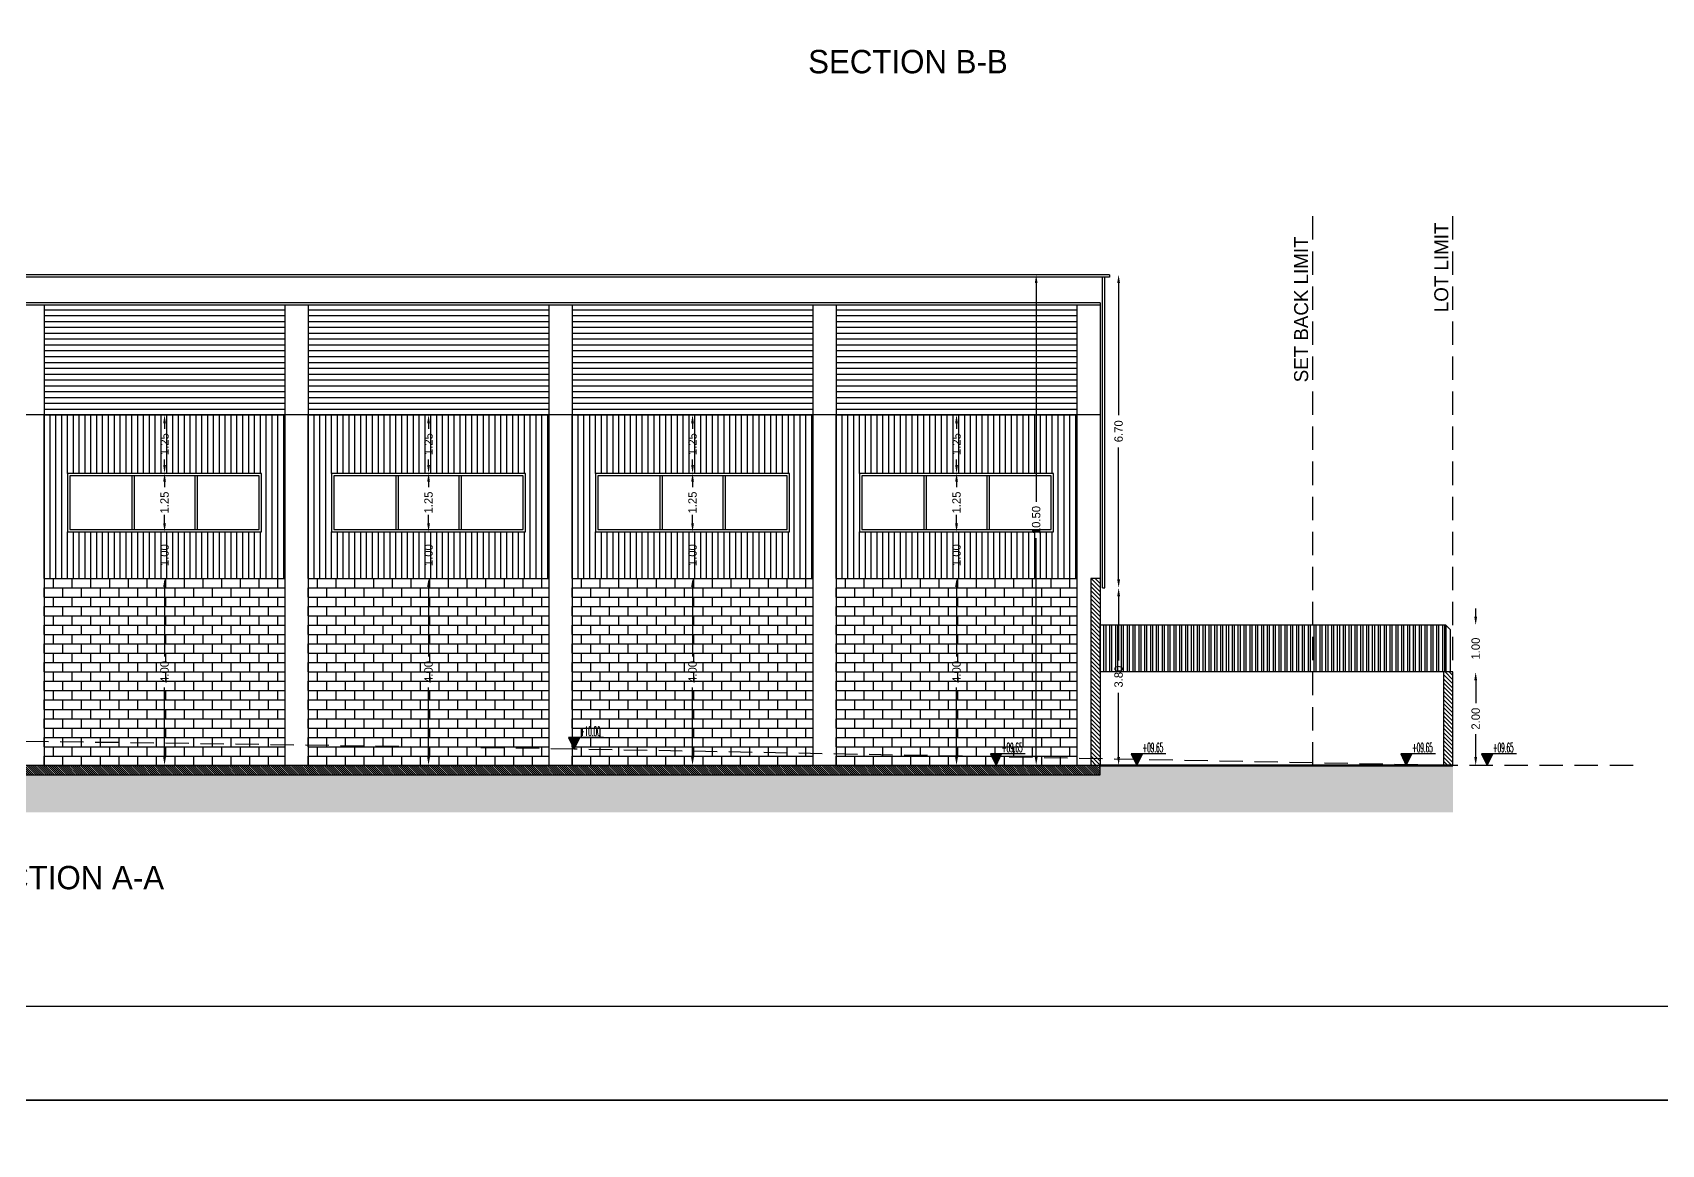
# Model space of a CAD drawing. Header units: metres. Extents: x -353217 to -351774, y -68080 to -67552.
# Drawn here: x -352464.03 to -352429.17, y -68032.83 to -68009.04 of the extents above; entities that cross this region are included whole.
import ezdxf
from ezdxf.enums import TextEntityAlignment as Align

# ---------------------------------------------------------------- set-up
doc = ezdxf.new("R2010")
doc.units = ezdxf.units.M
doc.header["$MEASUREMENT"] = 0
doc.header["$PDMODE"] = 2
doc.header["$PDSIZE"] = -0.6
doc.linetypes.add('DASHED', pattern=[0.75, 0.5, -0.25])
doc.linetypes.add('HIDDEN2', pattern=[0.1875, 0.125, -0.0625])
for name, color, linetype in [('A-dim', 4, 'Continuous'), ('A-edge', 1, 'Continuous'), ('A-HATCH', 9, 'Continuous'), ('A-hidden', 8, 'HIDDEN2'), ('A-levels', 4, 'Continuous'), ('A-TEXT', 6, 'Continuous'), ('A-walls', 5, 'Continuous'), ('Dim', 40, 'Continuous'), ('etage courant', 10, 'Continuous'), ('gate', 4, 'Continuous'), ('lot', 3, 'Continuous'), ('structure', 3, 'Continuous')]:
    doc.layers.add(name, color=color, linetype=linetype)
doc.styles.add('ROMANS', font='romans', dxfattribs={"height": 0.4})
doc.dimstyles.get("Standard").update_dxf_attribs({"dimtxt": 0.18, "dimasz": 0.18, "dimexe": 0.18, "dimexo": 0.0625, "dimgap": 0.09, "dimtad": 0, "dimzin": 0, "dimdsep": 46, "dimtxsty": 'Standard', "dimcen": 0.09, "dimse1": 1, "dimse2": 1, "dimadec": 0, "dimazin": 0, "dimtfac": 1, "dimtix": 1, "dimtofl": 0, "dimtmove": 0, "dimatfit": 3, "dimfxl": 1, "dimtolj": 1, "dimtzin": 0, "dimarcsym": 0})

# ---------------------------------------------------------------- blocks, each defined once
blk = doc.blocks.new('*D97')
at = {"layer": 'A-dim', "color": 0, "lineweight": -2, "transparency": 16777216}
for p, q in [((-352433.142, -68022.896), (-352433.142, -68023.386)), ((-352433.142, -68024.536), (-352433.142, -68024.046))]:
    blk.add_line(p, q, dxfattribs=at)
at = {"layer": 'A-dim', "color": 0, "transparency": 16777216}
for points in [[(-352433.172, -68022.896), (-352433.112, -68022.896), (-352433.142, -68022.716)], [(-352433.172, -68024.536), (-352433.112, -68024.536), (-352433.142, -68024.716)]]:
    blk.add_solid(points, dxfattribs=at)
at = {"layer": 'Defpoints', "color": 0, "transparency": 16777216}
for p in [(-352433.142, -68022.716), (-352432.467, -68022.716), (-352432.467, -68024.716)]:
    blk.add_point(p, dxfattribs=at)
at = {"layer": 'A-dim', "color": 0, "transparency": 16777216, "insert": (-352433.142, -68023.716), "char_height": 0.18, "attachment_point": 5, "rotation": 90}
blk.add_mtext('\\A1;2.00', dxfattribs=at)
blk = doc.blocks.new('*D98')
at = {"layer": 'A-dim', "color": 0, "lineweight": -2, "transparency": 16777216}
for p, q in [((-352433.142, -68021.536), (-352433.142, -68021.356)), ((-352433.142, -68022.896), (-352433.142, -68023.076))]:
    blk.add_line(p, q, dxfattribs=at)
at = {"layer": 'A-dim', "color": 0, "transparency": 16777216}
for points in [[(-352433.172, -68021.536), (-352433.112, -68021.536), (-352433.142, -68021.716)], [(-352433.172, -68022.896), (-352433.112, -68022.896), (-352433.142, -68022.716)]]:
    blk.add_solid(points, dxfattribs=at)
at = {"layer": 'Defpoints', "color": 0, "transparency": 16777216}
for p in [(-352433.142, -68021.716), (-352432.467, -68021.716), (-352432.467, -68022.716)]:
    blk.add_point(p, dxfattribs=at)
at = {"layer": 'A-dim', "color": 0, "transparency": 16777216, "insert": (-352433.142, -68022.216), "char_height": 0.18, "attachment_point": 5, "rotation": 90}
blk.add_mtext('\\A1;1.00', dxfattribs=at)
blk = doc.blocks.new('*D124')
at = {"layer": 'A-dim', "color": 0, "lineweight": -2, "transparency": 16777216}
for p, q in [((-352440.784, -68021.096), (-352440.784, -68022.471)), ((-352440.784, -68024.536), (-352440.784, -68023.161))]:
    blk.add_line(p, q, dxfattribs=at)
at = {"layer": 'A-dim', "color": 0, "transparency": 16777216}
for points in [[(-352440.814, -68021.096), (-352440.754, -68021.096), (-352440.784, -68020.916)], [(-352440.814, -68024.536), (-352440.754, -68024.536), (-352440.784, -68024.716)]]:
    blk.add_solid(points, dxfattribs=at)
at = {"layer": 'Defpoints', "color": 0, "transparency": 16777216}
for p in [(-352441.078, -68020.916), (-352441.078, -68024.716), (-352440.784, -68024.716)]:
    blk.add_point(p, dxfattribs=at)
at = {"layer": 'A-dim', "color": 0, "transparency": 16777216, "insert": (-352440.784, -68022.816), "char_height": 0.18, "attachment_point": 5, "rotation": 90}
blk.add_mtext('\\A1;3.80', dxfattribs=at)
blk = doc.blocks.new('*D125')
at = {"layer": 'A-dim', "color": 0, "lineweight": -2, "transparency": 16777216}
for p, q in [((-352440.784, -68014.396), (-352440.784, -68017.221)), ((-352440.784, -68020.736), (-352440.784, -68017.911))]:
    blk.add_line(p, q, dxfattribs=at)
at = {"layer": 'A-dim', "color": 0, "transparency": 16777216}
for points in [[(-352440.814, -68014.396), (-352440.754, -68014.396), (-352440.784, -68014.216)], [(-352440.814, -68020.736), (-352440.754, -68020.736), (-352440.784, -68020.916)]]:
    blk.add_solid(points, dxfattribs=at)
at = {"layer": 'Defpoints', "color": 0, "transparency": 16777216}
for p in [(-352441.078, -68014.216), (-352440.784, -68014.216), (-352441.078, -68020.916)]:
    blk.add_point(p, dxfattribs=at)
at = {"layer": 'A-dim', "color": 0, "transparency": 16777216, "insert": (-352440.784, -68017.566), "char_height": 0.18, "attachment_point": 5, "rotation": 90}
blk.add_mtext('\\A1;6.70', dxfattribs=at)
blk = doc.blocks.new('*D126')
at = {"layer": 'A-dim', "color": 0, "lineweight": -2, "transparency": 16777216}
for p, q in [((-352442.548, -68014.396), (-352442.548, -68019.076)), ((-352442.548, -68024.536), (-352442.548, -68019.856))]:
    blk.add_line(p, q, dxfattribs=at)
at = {"layer": 'A-dim', "color": 0, "transparency": 16777216}
for points in [[(-352442.578, -68014.396), (-352442.518, -68014.396), (-352442.548, -68014.216)], [(-352442.578, -68024.536), (-352442.518, -68024.536), (-352442.548, -68024.716)]]:
    blk.add_solid(points, dxfattribs=at)
at = {"layer": 'Defpoints', "color": 0, "transparency": 16777216}
for p in [(-352442.548, -68014.216), (-352441.378, -68014.216), (-352441.378, -68024.716)]:
    blk.add_point(p, dxfattribs=at)
at = {"layer": 'A-dim', "color": 0, "transparency": 16777216, "insert": (-352442.548, -68019.466), "char_height": 0.18, "attachment_point": 5, "rotation": 90}
blk.add_mtext('\\A1;10.50', dxfattribs=at)
blk = doc.blocks.new('*D167')
at = {"layer": 'A-dim', "color": 0, "lineweight": -2, "transparency": 16777216}
for p, q in [((-352444.253, -68018.646), (-352444.253, -68018.761)), ((-352444.253, -68019.536), (-352444.253, -68019.421))]:
    blk.add_line(p, q, dxfattribs=at)
at = {"layer": 'A-dim', "color": 0, "transparency": 16777216}
for points in [[(-352444.283, -68018.646), (-352444.223, -68018.646), (-352444.253, -68018.466)], [(-352444.283, -68019.536), (-352444.223, -68019.536), (-352444.253, -68019.716)]]:
    blk.add_solid(points, dxfattribs=at)
at = {"layer": 'Defpoints', "color": 0, "transparency": 16777216}
for p in [(-352444.253, -68018.466), (-352444.253, -68019.716), (-352444.253, -68019.716)]:
    blk.add_point(p, dxfattribs=at)
at = {"layer": 'A-dim', "color": 0, "transparency": 16777216, "insert": (-352444.253, -68019.091), "char_height": 0.18, "attachment_point": 5, "rotation": 90}
blk.add_mtext('\\A1;1.25', dxfattribs=at)
blk = doc.blocks.new('*D168')
at = {"layer": 'A-dim', "color": 0, "lineweight": -2, "transparency": 16777216}
for p, q in [((-352444.253, -68019.536), (-352444.253, -68019.356)), ((-352444.253, -68020.896), (-352444.253, -68021.076))]:
    blk.add_line(p, q, dxfattribs=at)
at = {"layer": 'A-dim', "color": 0, "transparency": 16777216}
for points in [[(-352444.283, -68019.536), (-352444.223, -68019.536), (-352444.253, -68019.716)], [(-352444.283, -68020.896), (-352444.223, -68020.896), (-352444.253, -68020.716)]]:
    blk.add_solid(points, dxfattribs=at)
at = {"layer": 'Defpoints', "color": 0, "transparency": 16777216}
for p in [(-352444.253, -68019.716), (-352444.253, -68020.716), (-352444.253, -68020.716)]:
    blk.add_point(p, dxfattribs=at)
at = {"layer": 'A-dim', "color": 0, "transparency": 16777216, "insert": (-352444.253, -68020.216), "char_height": 0.18, "attachment_point": 5, "rotation": 90}
blk.add_mtext('\\A1;1.00', dxfattribs=at)
blk = doc.blocks.new('*D169')
at = {"layer": 'A-dim', "color": 0, "lineweight": -2, "transparency": 16777216}
for p, q in [((-352444.253, -68020.896), (-352444.253, -68022.386)), ((-352444.253, -68024.536), (-352444.253, -68023.046))]:
    blk.add_line(p, q, dxfattribs=at)
at = {"layer": 'A-dim', "color": 0, "transparency": 16777216}
for points in [[(-352444.283, -68020.896), (-352444.223, -68020.896), (-352444.253, -68020.716)], [(-352444.283, -68024.536), (-352444.223, -68024.536), (-352444.253, -68024.716)]]:
    blk.add_solid(points, dxfattribs=at)
at = {"layer": 'Defpoints', "color": 0, "transparency": 16777216}
for p in [(-352444.253, -68020.716), (-352444.253, -68024.716), (-352444.253, -68024.716)]:
    blk.add_point(p, dxfattribs=at)
at = {"layer": 'A-dim', "color": 0, "transparency": 16777216, "insert": (-352444.253, -68022.716), "char_height": 0.18, "attachment_point": 5, "rotation": 90}
blk.add_mtext('\\A1;4.00', dxfattribs=at)
blk = doc.blocks.new('*D170')
at = {"layer": 'A-dim', "color": 0, "lineweight": -2, "transparency": 16777216}
for p, q in [((-352444.253, -68017.396), (-352444.253, -68017.511)), ((-352444.253, -68018.286), (-352444.253, -68018.171))]:
    blk.add_line(p, q, dxfattribs=at)
at = {"layer": 'A-dim', "color": 0, "transparency": 16777216}
for points in [[(-352444.283, -68017.396), (-352444.223, -68017.396), (-352444.253, -68017.216)], [(-352444.283, -68018.286), (-352444.223, -68018.286), (-352444.253, -68018.466)]]:
    blk.add_solid(points, dxfattribs=at)
at = {"layer": 'Defpoints', "color": 0, "transparency": 16777216}
for p in [(-352444.253, -68017.216), (-352444.253, -68017.216), (-352444.253, -68018.466)]:
    blk.add_point(p, dxfattribs=at)
at = {"layer": 'A-dim', "color": 0, "transparency": 16777216, "insert": (-352444.253, -68017.841), "char_height": 0.18, "attachment_point": 5, "rotation": 90}
blk.add_mtext('\\A1;1.25', dxfattribs=at)
blk = doc.blocks.new('*D171')
at = {"layer": 'A-dim', "color": 0, "lineweight": -2, "transparency": 16777216}
for p, q in [((-352449.903, -68018.646), (-352449.903, -68018.761)), ((-352449.903, -68019.536), (-352449.903, -68019.421))]:
    blk.add_line(p, q, dxfattribs=at)
at = {"layer": 'A-dim', "color": 0, "transparency": 16777216}
for points in [[(-352449.933, -68018.646), (-352449.873, -68018.646), (-352449.903, -68018.466)], [(-352449.933, -68019.536), (-352449.873, -68019.536), (-352449.903, -68019.716)]]:
    blk.add_solid(points, dxfattribs=at)
at = {"layer": 'Defpoints', "color": 0, "transparency": 16777216}
for p in [(-352449.903, -68018.466), (-352449.903, -68019.716), (-352449.903, -68019.716)]:
    blk.add_point(p, dxfattribs=at)
at = {"layer": 'A-dim', "color": 0, "transparency": 16777216, "insert": (-352449.903, -68019.091), "char_height": 0.18, "attachment_point": 5, "rotation": 90}
blk.add_mtext('\\A1;1.25', dxfattribs=at)
blk = doc.blocks.new('*D172')
at = {"layer": 'A-dim', "color": 0, "lineweight": -2, "transparency": 16777216}
for p, q in [((-352449.903, -68019.536), (-352449.903, -68019.356)), ((-352449.903, -68020.896), (-352449.903, -68021.076))]:
    blk.add_line(p, q, dxfattribs=at)
at = {"layer": 'A-dim', "color": 0, "transparency": 16777216}
for points in [[(-352449.933, -68019.536), (-352449.873, -68019.536), (-352449.903, -68019.716)], [(-352449.933, -68020.896), (-352449.873, -68020.896), (-352449.903, -68020.716)]]:
    blk.add_solid(points, dxfattribs=at)
at = {"layer": 'Defpoints', "color": 0, "transparency": 16777216}
for p in [(-352449.903, -68019.716), (-352449.903, -68020.716), (-352449.903, -68020.716)]:
    blk.add_point(p, dxfattribs=at)
at = {"layer": 'A-dim', "color": 0, "transparency": 16777216, "insert": (-352449.903, -68020.216), "char_height": 0.18, "attachment_point": 5, "rotation": 90}
blk.add_mtext('\\A1;1.00', dxfattribs=at)
blk = doc.blocks.new('*D173')
at = {"layer": 'A-dim', "color": 0, "lineweight": -2, "transparency": 16777216}
for p, q in [((-352449.903, -68020.896), (-352449.903, -68022.386)), ((-352449.903, -68024.536), (-352449.903, -68023.046))]:
    blk.add_line(p, q, dxfattribs=at)
at = {"layer": 'A-dim', "color": 0, "transparency": 16777216}
for points in [[(-352449.933, -68020.896), (-352449.873, -68020.896), (-352449.903, -68020.716)], [(-352449.933, -68024.536), (-352449.873, -68024.536), (-352449.903, -68024.716)]]:
    blk.add_solid(points, dxfattribs=at)
at = {"layer": 'Defpoints', "color": 0, "transparency": 16777216}
for p in [(-352449.903, -68020.716), (-352449.903, -68024.716), (-352449.903, -68024.716)]:
    blk.add_point(p, dxfattribs=at)
at = {"layer": 'A-dim', "color": 0, "transparency": 16777216, "insert": (-352449.903, -68022.716), "char_height": 0.18, "attachment_point": 5, "rotation": 90}
blk.add_mtext('\\A1;4.00', dxfattribs=at)
blk = doc.blocks.new('*D174')
at = {"layer": 'A-dim', "color": 0, "lineweight": -2, "transparency": 16777216}
for p, q in [((-352449.903, -68017.396), (-352449.903, -68017.511)), ((-352449.903, -68018.286), (-352449.903, -68018.171))]:
    blk.add_line(p, q, dxfattribs=at)
at = {"layer": 'A-dim', "color": 0, "transparency": 16777216}
for points in [[(-352449.933, -68017.396), (-352449.873, -68017.396), (-352449.903, -68017.216)], [(-352449.933, -68018.286), (-352449.873, -68018.286), (-352449.903, -68018.466)]]:
    blk.add_solid(points, dxfattribs=at)
at = {"layer": 'Defpoints', "color": 0, "transparency": 16777216}
for p in [(-352449.903, -68017.216), (-352449.903, -68017.216), (-352449.903, -68018.466)]:
    blk.add_point(p, dxfattribs=at)
at = {"layer": 'A-dim', "color": 0, "transparency": 16777216, "insert": (-352449.903, -68017.841), "char_height": 0.18, "attachment_point": 5, "rotation": 90}
blk.add_mtext('\\A1;1.25', dxfattribs=at)
blk = doc.blocks.new('*D175')
at = {"layer": 'A-dim', "color": 0, "lineweight": -2, "transparency": 16777216}
for p, q in [((-352455.553, -68018.646), (-352455.553, -68018.761)), ((-352455.553, -68019.536), (-352455.553, -68019.421))]:
    blk.add_line(p, q, dxfattribs=at)
at = {"layer": 'A-dim', "color": 0, "transparency": 16777216}
for points in [[(-352455.583, -68018.646), (-352455.523, -68018.646), (-352455.553, -68018.466)], [(-352455.583, -68019.536), (-352455.523, -68019.536), (-352455.553, -68019.716)]]:
    blk.add_solid(points, dxfattribs=at)
at = {"layer": 'Defpoints', "color": 0, "transparency": 16777216}
for p in [(-352455.553, -68018.466), (-352455.553, -68019.716), (-352455.553, -68019.716)]:
    blk.add_point(p, dxfattribs=at)
at = {"layer": 'A-dim', "color": 0, "transparency": 16777216, "insert": (-352455.553, -68019.091), "char_height": 0.18, "attachment_point": 5, "rotation": 90}
blk.add_mtext('\\A1;1.25', dxfattribs=at)
blk = doc.blocks.new('*D176')
at = {"layer": 'A-dim', "color": 0, "lineweight": -2, "transparency": 16777216}
for p, q in [((-352455.553, -68019.536), (-352455.553, -68019.356)), ((-352455.553, -68020.896), (-352455.553, -68021.076))]:
    blk.add_line(p, q, dxfattribs=at)
at = {"layer": 'A-dim', "color": 0, "transparency": 16777216}
for points in [[(-352455.583, -68019.536), (-352455.523, -68019.536), (-352455.553, -68019.716)], [(-352455.583, -68020.896), (-352455.523, -68020.896), (-352455.553, -68020.716)]]:
    blk.add_solid(points, dxfattribs=at)
at = {"layer": 'Defpoints', "color": 0, "transparency": 16777216}
for p in [(-352455.553, -68019.716), (-352455.553, -68020.716), (-352455.553, -68020.716)]:
    blk.add_point(p, dxfattribs=at)
at = {"layer": 'A-dim', "color": 0, "transparency": 16777216, "insert": (-352455.553, -68020.216), "char_height": 0.18, "attachment_point": 5, "rotation": 90}
blk.add_mtext('\\A1;1.00', dxfattribs=at)
blk = doc.blocks.new('*D177')
at = {"layer": 'A-dim', "color": 0, "lineweight": -2, "transparency": 16777216}
for p, q in [((-352455.553, -68020.896), (-352455.553, -68022.386)), ((-352455.553, -68024.536), (-352455.553, -68023.046))]:
    blk.add_line(p, q, dxfattribs=at)
at = {"layer": 'A-dim', "color": 0, "transparency": 16777216}
for points in [[(-352455.583, -68020.896), (-352455.523, -68020.896), (-352455.553, -68020.716)], [(-352455.583, -68024.536), (-352455.523, -68024.536), (-352455.553, -68024.716)]]:
    blk.add_solid(points, dxfattribs=at)
at = {"layer": 'Defpoints', "color": 0, "transparency": 16777216}
for p in [(-352455.553, -68020.716), (-352455.553, -68024.716), (-352455.553, -68024.716)]:
    blk.add_point(p, dxfattribs=at)
at = {"layer": 'A-dim', "color": 0, "transparency": 16777216, "insert": (-352455.553, -68022.716), "char_height": 0.18, "attachment_point": 5, "rotation": 90}
blk.add_mtext('\\A1;4.00', dxfattribs=at)
blk = doc.blocks.new('*D178')
at = {"layer": 'A-dim', "color": 0, "lineweight": -2, "transparency": 16777216}
for p, q in [((-352455.553, -68017.396), (-352455.553, -68017.511)), ((-352455.553, -68018.286), (-352455.553, -68018.171))]:
    blk.add_line(p, q, dxfattribs=at)
at = {"layer": 'A-dim', "color": 0, "transparency": 16777216}
for points in [[(-352455.583, -68017.396), (-352455.523, -68017.396), (-352455.553, -68017.216)], [(-352455.583, -68018.286), (-352455.523, -68018.286), (-352455.553, -68018.466)]]:
    blk.add_solid(points, dxfattribs=at)
at = {"layer": 'Defpoints', "color": 0, "transparency": 16777216}
for p in [(-352455.553, -68017.216), (-352455.553, -68017.216), (-352455.553, -68018.466)]:
    blk.add_point(p, dxfattribs=at)
at = {"layer": 'A-dim', "color": 0, "transparency": 16777216, "insert": (-352455.553, -68017.841), "char_height": 0.18, "attachment_point": 5, "rotation": 90}
blk.add_mtext('\\A1;1.25', dxfattribs=at)
blk = doc.blocks.new('*D179')
at = {"layer": 'A-dim', "color": 0, "lineweight": -2, "transparency": 16777216}
for p, q in [((-352461.203, -68018.646), (-352461.203, -68018.761)), ((-352461.203, -68019.536), (-352461.203, -68019.421))]:
    blk.add_line(p, q, dxfattribs=at)
at = {"layer": 'A-dim', "color": 0, "transparency": 16777216}
for points in [[(-352461.233, -68018.646), (-352461.173, -68018.646), (-352461.203, -68018.466)], [(-352461.233, -68019.536), (-352461.173, -68019.536), (-352461.203, -68019.716)]]:
    blk.add_solid(points, dxfattribs=at)
at = {"layer": 'Defpoints', "color": 0, "transparency": 16777216}
for p in [(-352461.203, -68018.466), (-352461.203, -68019.716), (-352461.203, -68019.716)]:
    blk.add_point(p, dxfattribs=at)
at = {"layer": 'A-dim', "color": 0, "transparency": 16777216, "insert": (-352461.203, -68019.091), "char_height": 0.18, "attachment_point": 5, "rotation": 90}
blk.add_mtext('\\A1;1.25', dxfattribs=at)
blk = doc.blocks.new('*D180')
at = {"layer": 'A-dim', "color": 0, "lineweight": -2, "transparency": 16777216}
for p, q in [((-352461.203, -68019.536), (-352461.203, -68019.356)), ((-352461.203, -68020.896), (-352461.203, -68021.076))]:
    blk.add_line(p, q, dxfattribs=at)
at = {"layer": 'A-dim', "color": 0, "transparency": 16777216}
for points in [[(-352461.233, -68019.536), (-352461.173, -68019.536), (-352461.203, -68019.716)], [(-352461.233, -68020.896), (-352461.173, -68020.896), (-352461.203, -68020.716)]]:
    blk.add_solid(points, dxfattribs=at)
at = {"layer": 'Defpoints', "color": 0, "transparency": 16777216}
for p in [(-352461.203, -68019.716), (-352461.203, -68020.716), (-352461.203, -68020.716)]:
    blk.add_point(p, dxfattribs=at)
at = {"layer": 'A-dim', "color": 0, "transparency": 16777216, "insert": (-352461.203, -68020.216), "char_height": 0.18, "attachment_point": 5, "rotation": 90}
blk.add_mtext('\\A1;1.00', dxfattribs=at)
blk = doc.blocks.new('*D181')
at = {"layer": 'A-dim', "color": 0, "lineweight": -2, "transparency": 16777216}
for p, q in [((-352461.203, -68020.896), (-352461.203, -68022.386)), ((-352461.203, -68024.536), (-352461.203, -68023.046))]:
    blk.add_line(p, q, dxfattribs=at)
at = {"layer": 'A-dim', "color": 0, "transparency": 16777216}
for points in [[(-352461.233, -68020.896), (-352461.173, -68020.896), (-352461.203, -68020.716)], [(-352461.233, -68024.536), (-352461.173, -68024.536), (-352461.203, -68024.716)]]:
    blk.add_solid(points, dxfattribs=at)
at = {"layer": 'Defpoints', "color": 0, "transparency": 16777216}
for p in [(-352461.203, -68020.716), (-352461.203, -68024.716), (-352461.203, -68024.716)]:
    blk.add_point(p, dxfattribs=at)
at = {"layer": 'A-dim', "color": 0, "transparency": 16777216, "insert": (-352461.203, -68022.716), "char_height": 0.18, "attachment_point": 5, "rotation": 90}
blk.add_mtext('\\A1;4.00', dxfattribs=at)
blk = doc.blocks.new('*D182')
at = {"layer": 'A-dim', "color": 0, "lineweight": -2, "transparency": 16777216}
for p, q in [((-352461.203, -68017.396), (-352461.203, -68017.511)), ((-352461.203, -68018.286), (-352461.203, -68018.171))]:
    blk.add_line(p, q, dxfattribs=at)
at = {"layer": 'A-dim', "color": 0, "transparency": 16777216}
for points in [[(-352461.233, -68017.396), (-352461.173, -68017.396), (-352461.203, -68017.216)], [(-352461.233, -68018.286), (-352461.173, -68018.286), (-352461.203, -68018.466)]]:
    blk.add_solid(points, dxfattribs=at)
at = {"layer": 'Defpoints', "color": 0, "transparency": 16777216}
for p in [(-352461.203, -68017.216), (-352461.203, -68017.216), (-352461.203, -68018.466)]:
    blk.add_point(p, dxfattribs=at)
at = {"layer": 'A-dim', "color": 0, "transparency": 16777216, "insert": (-352461.203, -68017.841), "char_height": 0.18, "attachment_point": 5, "rotation": 90}
blk.add_mtext('\\A1;1.25', dxfattribs=at)
blk = doc.blocks.new('Elev-lev1-1')
h = blk.add_hatch()
h.set_pattern_fill('ANSI31', scale=0.03, angle=315, style=0)
h.set_pattern_definition([(0, (0, 0), (3e-17, 0.09525), [])])
h.paths.add_polyline_path([(-1.2, 2.5), (0, 0), (1.2, 2.5)])
at = {"color": 1}
blk.add_lwpolyline([(6.25, 2.5), (-1.2, 2.5), (0, 0), (1.2, 2.5)], dxfattribs=at)
at = {"color": 1, "style": 'ROMANS', "width": 0.499062}
blk.add_attdef('LEV', text='', height=2, dxfattribs=at).set_placement((1.25, 2.81), (5.67, 2.81), align=Align.FIT)

msp = doc.modelspace()

# ---------------------------------------------------------------- hatches: boundary and pattern name
at = {"layer": 'A-HATCH'}
h = msp.add_hatch(dxfattribs=at)
h.set_pattern_fill('ANSI31', color=256, angle=315, style=0)
h.set_pattern_definition([(0, (-352463.77776, -68017.2164), (3e-17, 0.125), [])])
h.paths.add_polyline_path([(-352458.6277592, -68014.8663974), (-352463.7777592, -68014.8663974), (-352463.7777592, -68017.2163974), (-352458.6277592, -68017.2163974)])
h = msp.add_hatch(dxfattribs=at)
h.set_pattern_fill('ANSI31', color=256, angle=315, style=0)
h.set_pattern_definition([(0, (-352458.12776, -68017.2164), (3e-17, 0.125), [])])
h.paths.add_polyline_path([(-352452.9777592, -68014.8663974), (-352458.1277592, -68014.8663974), (-352458.1277592, -68017.2163974), (-352452.9777592, -68017.2163974)])
h = msp.add_hatch(dxfattribs=at)
h.set_pattern_fill('ANSI31', color=256, angle=315, style=0)
h.set_pattern_definition([(0, (-352452.47776, -68017.2164), (3e-17, 0.125), [])])
h.paths.add_polyline_path([(-352447.3277592, -68014.8663974), (-352452.4777592, -68014.8663974), (-352452.4777592, -68017.2163974), (-352447.3277592, -68017.2163974)])
h = msp.add_hatch(dxfattribs=at)
h.set_pattern_fill('ANSI31', color=256, angle=315, style=0)
h.set_pattern_definition([(0, (-352446.82776, -68017.2164), (3e-17, 0.125), [])])
h.paths.add_polyline_path([(-352441.6777592, -68014.8663974), (-352446.8277592, -68014.8663974), (-352446.8277592, -68017.2163974), (-352441.6777592, -68017.2163974)])
h = msp.add_hatch(dxfattribs=at)
h.set_pattern_fill('ANSI31', color=256, angle=45, style=0)
h.set_pattern_definition([(90, (-352463.77776, -68016.7164), (-0.125, 3e-17), [])])
h.paths.add_polyline_path([(-352458.6277592, -68017.2163974), (-352463.7777592, -68017.2163974), (-352463.7777592, -68020.7163974), (-352458.6277592, -68020.7163974)])
h.paths.add_polyline_path([(-352459.1277592, -68018.4663974), (-352459.1277592, -68019.7163974), (-352463.2777592, -68019.7163974), (-352463.2777592, -68018.4663974)], flags=16)
h = msp.add_hatch(dxfattribs=at)
h.set_pattern_fill('ANSI31', color=256, angle=45, style=0)
h.set_pattern_definition([(90, (-352458.12776, -68016.7164), (-0.125, 3e-17), [])])
h.paths.add_polyline_path([(-352452.9777592, -68017.2163974), (-352458.1277592, -68017.2163974), (-352458.1277592, -68020.7163974), (-352452.9777592, -68020.7163974)])
h.paths.add_polyline_path([(-352453.4777592, -68018.4663974), (-352453.4777592, -68019.7163974), (-352457.6277592, -68019.7163974), (-352457.6277592, -68018.4663974)], flags=16)
h = msp.add_hatch(dxfattribs=at)
h.set_pattern_fill('ANSI31', color=256, angle=45, style=0)
h.set_pattern_definition([(90, (-352452.47776, -68016.7164), (-0.125, 3e-17), [])])
h.paths.add_polyline_path([(-352447.3277592, -68017.2163974), (-352452.4777592, -68017.2163974), (-352452.4777592, -68020.7163974), (-352447.3277592, -68020.7163974)])
h.paths.add_polyline_path([(-352447.8277592, -68018.4663974), (-352447.8277592, -68019.7163974), (-352451.9777592, -68019.7163974), (-352451.9777592, -68018.4663974)], flags=16)
h = msp.add_hatch(dxfattribs=at)
h.set_pattern_fill('ANSI31', color=256, angle=45, style=0)
h.set_pattern_definition([(90, (-352446.82776, -68016.7164), (-0.125, 3e-17), [])])
h.paths.add_polyline_path([(-352441.6777592, -68017.2163974), (-352446.8277592, -68017.2163974), (-352446.8277592, -68020.7163974), (-352441.6777592, -68020.7163974)])
h.paths.add_polyline_path([(-352442.1777592, -68018.4663974), (-352442.1777592, -68019.7163974), (-352446.3277592, -68019.7163974), (-352446.3277592, -68018.4663974)], flags=16)
h = msp.add_hatch(dxfattribs=at)
h.set_pattern_fill('AR-B816', color=256, scale=0.025, style=0)
h.set_pattern_definition([(0, (-352463.77776, -68024.7164), (0, 0.2), []), (90, (-352463.77776, -68024.7164), (-0.2, 0.2), [0.2, -0.2])])
h.paths.add_polyline_path([(-352458.6277592, -68020.7163974), (-352463.7777592, -68020.7163974), (-352463.7777592, -68024.7163974), (-352458.6277592, -68024.7163974)])
h = msp.add_hatch(dxfattribs=at)
h.set_pattern_fill('AR-B816', color=256, scale=0.025, style=0)
h.set_pattern_definition([(0, (-352458.12776, -68024.7164), (0, 0.2), []), (90, (-352458.12776, -68024.7164), (-0.2, 0.2), [0.2, -0.2])])
h.paths.add_polyline_path([(-352452.9777592, -68020.7163974), (-352458.1277592, -68020.7163974), (-352458.1277592, -68024.7163974), (-352452.9777592, -68024.7163974)])
h = msp.add_hatch(dxfattribs=at)
h.set_pattern_fill('AR-B816', color=256, scale=0.025, style=0)
h.set_pattern_definition([(0, (-352452.47776, -68024.7164), (0, 0.2), []), (90, (-352452.47776, -68024.7164), (-0.2, 0.2), [0.2, -0.2])])
h.paths.add_polyline_path([(-352447.3277592, -68020.7163974), (-352452.4777592, -68020.7163974), (-352452.4777592, -68024.7163974), (-352447.3277592, -68024.7163974)])
h = msp.add_hatch(dxfattribs=at)
h.set_pattern_fill('AR-B816', color=256, scale=0.025, style=0)
h.set_pattern_definition([(0, (-352446.82776, -68024.7164), (0, 0.2), []), (90, (-352446.82776, -68024.7164), (-0.2, 0.2), [0.2, -0.2])])
h.paths.add_polyline_path([(-352441.6777592, -68020.7163974), (-352446.8277592, -68020.7163974), (-352446.8277592, -68024.7163974), (-352441.6777592, -68024.7163974)])
h = msp.add_hatch(dxfattribs=at)
h.set_pattern_fill('LINE', color=256, scale=0.5, angle=315, style=0)
h.set_pattern_definition([(315, (-352481.47776, -68024.7164), (0.04419417, 0.04419417), [])])
h.paths.add_polyline_path([(-352441.1777592, -68020.7163974), (-352441.3777592, -68020.7163974), (-352441.3777592, -68024.7163974), (-352441.1777592, -68024.7163974)])
h = msp.add_hatch(dxfattribs=at)
h.set_pattern_fill('STEEL', color=256, angle=45, style=0)
h.set_pattern_definition([(90, (-352441.17776, -68022.7164), (-0.125, 3e-17), []), (90, (-352441.22195, -68022.6722), (-0.125, 3e-17), [])])
h.paths.add_polyline_path([(-352436.6277592, -68021.7163974), (-352441.1777592, -68021.7163974), (-352441.1777592, -68022.7163974), (-352436.6277592, -68022.7163974)])
h.paths.add_polyline_path([(-352433.7777592, -68021.7163974), (-352436.6277592, -68021.7163974), (-352436.6277592, -68022.7163974), (-352433.8277592, -68022.7163974), (-352433.7777592, -68022.7163974)])
h = msp.add_hatch(dxfattribs=at)
h.set_pattern_fill('LINE', color=256, scale=0.5, angle=315, style=0)
h.set_pattern_definition([(315, (-352433.82776, -68024.7164), (0.0441942, 0.0441942), [])])
h.paths.add_polyline_path([(-352433.8277592, -68024.7163974), (-352433.6277592, -68024.7163974), (-352433.6277592, -68022.7163974), (-352433.8277592, -68022.7163974)])
h = msp.add_hatch(dxfattribs=at)
h.set_pattern_fill('EARTH', color=256, angle=315, style=0)
h.set_pattern_definition([(315, (-352466.17776, -68025.7164), (0.3535534, -8e-17), [0.25, -0.25]), (315, (-352466.11147, -68025.6501), (0.3535534, -8e-17), [0.25, -0.25]), (315, (-352466.04518, -68025.58381), (0.3535534, -8e-17), [0.25, -0.25]), (45, (-352466.00098, -68025.58381), (1e-16, 0.3535534), [0.25, -0.25]), (45, (-352465.9347, -68025.6501), (1e-16, 0.3535534), [0.25, -0.25]), (45, (-352465.8684, -68025.7164), (1e-16, 0.3535534), [0.25, -0.25])])
h.paths.add_polyline_path([(-352484.9777592, -68025.7163974), (-352433.6277592, -68025.7163974), (-352433.6277592, -68024.7163974), (-352441.1777592, -68024.7163974), (-352441.1777592, -68024.9163974), (-352481.2277592, -68024.9163974), (-352481.2277592, -68024.7163974), (-352484.9777592, -68024.7163974)])
h = msp.add_hatch(dxfattribs=at)
h.set_pattern_fill('LINE', color=256, scale=0.25, angle=315, style=0)
h.set_pattern_definition([(315, (-352481.47776, -68024.716397), (0.022097087, 0.022097087), [])])
h.paths.add_polyline_path([(-352441.1777592, -68024.7163974), (-352481.2277592, -68024.7163974), (-352481.2277592, -68024.9163974), (-352441.1777592, -68024.9163974)])

# ---------------------------------------------------------------- linework, layer by layer
at = {"layer": 'A-dim', "linetype": 'DASHED'}
msp.add_lwpolyline([(-352429.7742657, -68024.7163974), (-352433.6277592, -68024.7163974), (-352452.4360402, -68024.3663974), (-352470.1966081, -68024.1163974), (-352482.8884055, -68023.7163974), (-352486.704536, -68023.7163974)], dxfattribs=at)
at = {"layer": 'A-edge'}
for p, q in [((-352441.1777592, -68014.8163974), (-352481.2277592, -68014.8163974)), ((-352441.1777592, -68014.8663974), (-352481.2277592, -68014.8663974)), ((-352463.7777592, -68014.8663974), (-352463.7777592, -68024.7163974)), ((-352458.6277592, -68014.8663974), (-352458.6277592, -68024.7163974)), ((-352458.1277592, -68014.8663974), (-352458.1277592, -68024.7163974)), ((-352452.9777592, -68014.8663974), (-352452.9777592, -68024.7163974)), ((-352452.4777592, -68014.8663974), (-352452.4777592, -68024.7163974)), ((-352447.3277592, -68014.8663974), (-352447.3277592, -68024.7163974)), ((-352446.8277592, -68014.8663974), (-352446.8277592, -68024.7163974)), ((-352441.6777592, -68014.8663974), (-352441.6777592, -68024.7163974)), ((-352441.1777592, -68014.8163974), (-352441.1777592, -68017.2163974)), ((-352441.1777592, -68017.2163974), (-352481.2277592, -68017.2163974)), ((-352441.1777592, -68017.2163974), (-352441.1777592, -68020.7163974)), ((-352463.7777592, -68020.7163974), (-352458.6277592, -68020.7163974)), ((-352458.1277592, -68020.7163974), (-352452.9777592, -68020.7163974)), ((-352452.4777592, -68020.7163974), (-352447.3277592, -68020.7163974)), ((-352446.8277592, -68020.7163974), (-352441.6777592, -68020.7163974))]:
    msp.add_line(p, q, dxfattribs=at)
msp.add_lwpolyline([(-352433.6777592, -68022.7163974), (-352433.6777592, -68021.8163974), (-352433.7777592, -68021.7163974), (-352433.7777592, -68022.7163974)], dxfattribs=at)
at = {"layer": 'A-HATCH'}
for p, q in [((-352433.7777592, -68021.7163974), (-352441.1777592, -68021.7163974)), ((-352433.8277592, -68022.7163974), (-352441.1777592, -68022.7163974))]:
    msp.add_line(p, q, dxfattribs=at)
at = {"layer": 'A-hidden', "ltscale": 2}
for p, q in [((-352463.7777592, -68020.9163974), (-352458.6277592, -68020.9163974)), ((-352458.1277592, -68020.9163974), (-352452.9777592, -68020.9163974)), ((-352452.4777592, -68020.9163974), (-352447.3277592, -68020.9163974)), ((-352446.8277592, -68020.9163974), (-352441.6777592, -68020.9163974))]:
    msp.add_line(p, q, dxfattribs=at)
at = {"layer": 'A-walls'}
for p, q in [((-352440.9777592, -68014.2163974), (-352481.4277592, -68014.2163974)), ((-352440.9777592, -68014.2663974), (-352481.4277592, -68014.2663974)), ((-352440.9777592, -68014.2163974), (-352440.9777592, -68014.2663974)), ((-352441.1777592, -68020.7163974), (-352441.3777592, -68020.7163974)), ((-352441.3777592, -68020.7163974), (-352441.3777592, -68024.7163974)), ((-352441.1777592, -68020.7163974), (-352441.1777592, -68024.7163974)), ((-352441.1277592, -68020.9163974), (-352441.0777592, -68020.9163974))]:
    msp.add_line(p, q, dxfattribs=at)
for points in [[(-352441.1277592, -68020.9163974), (-352441.1277592, -68014.2663974)], [(-352441.0777592, -68020.9163974), (-352441.0777592, -68014.2663974)]]:
    msp.add_lwpolyline(points, dxfattribs=at)
msp.add_lwpolyline([(-352433.8277592, -68024.7163974), (-352433.6277592, -68024.7163974), (-352433.6277592, -68022.7163974), (-352433.8277592, -68022.7163974)], close=True, dxfattribs=at)
at = {"layer": 'A-walls', "const_width": 0.05}
msp.add_lwpolyline([(-352433.6277592, -68024.7163974), (-352441.1777592, -68024.7163974)], dxfattribs=at)
at = {"layer": 'Dim'}
for points in [[(-352496.2698072, -67983.8752964), (-352403.2698072, -67983.8752964), (-352403.2698072, -68031.8752964), (-352496.2698072, -68031.8752964)], [(-352494.2698072, -67985.8752964), (-352405.2698072, -67985.8752964), (-352405.2698072, -68029.8752964), (-352494.2698072, -68029.8752964)], [(-352496.2698072, -68031.8752964), (-352403.2698072, -68031.8752964), (-352403.2698072, -68079.8752964), (-352496.2698072, -68079.8752964)]]:
    msp.add_lwpolyline(points, close=True, dxfattribs=at)
at = {"layer": 'gate'}
for p, q in [((-352461.9027592, -68018.5163974), (-352461.9027592, -68019.6663974)), ((-352461.8527592, -68018.5163974), (-352461.8527592, -68019.6663974)), ((-352460.5527592, -68018.5163974), (-352460.5527592, -68019.6663974)), ((-352460.5027592, -68018.5163974), (-352460.5027592, -68019.6663974)), ((-352456.2527592, -68018.5163974), (-352456.2527592, -68019.6663974)), ((-352456.2027592, -68018.5163974), (-352456.2027592, -68019.6663974)), ((-352454.9027592, -68018.5163974), (-352454.9027592, -68019.6663974)), ((-352454.8527592, -68018.5163974), (-352454.8527592, -68019.6663974)), ((-352450.6027592, -68018.5163974), (-352450.6027592, -68019.6663974)), ((-352450.5527592, -68018.5163974), (-352450.5527592, -68019.6663974)), ((-352449.2527592, -68018.5163974), (-352449.2527592, -68019.6663974)), ((-352449.2027592, -68018.5163974), (-352449.2027592, -68019.6663974)), ((-352444.9527592, -68018.5163974), (-352444.9527592, -68019.6663974)), ((-352444.9027592, -68018.5163974), (-352444.9027592, -68019.6663974)), ((-352443.6027592, -68018.5163974), (-352443.6027592, -68019.6663974)), ((-352443.5527592, -68018.5163974), (-352443.5527592, -68019.6663974))]:
    msp.add_line(p, q, dxfattribs=at)
for points in [[(-352463.2777592, -68019.7163974), (-352459.1277592, -68019.7163974), (-352459.1277592, -68018.4663974), (-352463.2777592, -68018.4663974)], [(-352457.6277592, -68019.7163974), (-352453.4777592, -68019.7163974), (-352453.4777592, -68018.4663974), (-352457.6277592, -68018.4663974)], [(-352451.9777592, -68019.7163974), (-352447.8277592, -68019.7163974), (-352447.8277592, -68018.4663974), (-352451.9777592, -68018.4663974)], [(-352446.3277592, -68019.7163974), (-352442.1777592, -68019.7163974), (-352442.1777592, -68018.4663974), (-352446.3277592, -68018.4663974)], [(-352463.2277592, -68019.6663974), (-352459.1777592, -68019.6663974), (-352459.1777592, -68018.5163974), (-352463.2277592, -68018.5163974)], [(-352457.5777592, -68019.6663974), (-352453.5277592, -68019.6663974), (-352453.5277592, -68018.5163974), (-352457.5777592, -68018.5163974)], [(-352451.9277592, -68019.6663974), (-352447.8777592, -68019.6663974), (-352447.8777592, -68018.5163974), (-352451.9277592, -68018.5163974)], [(-352446.2777592, -68019.6663974), (-352442.2277592, -68019.6663974), (-352442.2277592, -68018.5163974), (-352446.2777592, -68018.5163974)]]:
    msp.add_lwpolyline(points, close=True, dxfattribs=at)
at = {"layer": 'lot', "linetype": 'DASHED'}
for p, q in [((-352436.6277592, -68024.7163974), (-352436.6277592, -68012.7163974)), ((-352433.6277592, -68024.7163974), (-352433.6277592, -68012.7163974))]:
    msp.add_line(p, q, dxfattribs=at)
at = {"layer": 'structure'}
msp.add_lwpolyline([(-352481.2277592, -68024.9163974), (-352441.1777592, -68024.9163974), (-352441.1777592, -68024.7163974), (-352481.2277592, -68024.7163974)], close=True, dxfattribs=at)

# ---------------------------------------------------------------- block references
at = {"layer": 'A-levels'}
ref = msp.add_blockref('Elev-lev1-1', (-352452.4360402, -68024.3663974), dxfattribs=dict(at, xscale=0.1000000000000227, yscale=0.1000000000000227, zscale=0.1000000000000227))
ref.add_attrib('LEV', '+10.00', dxfattribs={"layer": '0', "color": 1, "height": 0.2, "style": 'ROMANS', "width": 0.410733}).set_placement((-352452.3110402, -68024.0851474), (-352451.8690135, -68024.0851474), align=Align.FIT)
ref = msp.add_blockref('Elev-lev1-1', (-352443.4072763, -68024.7163974), dxfattribs=dict(at, xscale=0.1000000000000227, yscale=0.1000000000000227, zscale=0.1000000000000227))
ref.add_attrib('LEV', '+09.65', dxfattribs={"layer": '0', "color": 1, "height": 0.2, "style": 'ROMANS', "width": 0.410733}).set_placement((-352443.2822763, -68024.4351474), (-352442.8402495, -68024.4351474), align=Align.FIT)
ref = msp.add_blockref('Elev-lev1-1', (-352440.3962855, -68024.7163974), dxfattribs=dict(at, xscale=0.1000000000000227, yscale=0.1000000000000227, zscale=0.1000000000000227))
ref.add_attrib('LEV', '+09.65', dxfattribs={"layer": '0', "color": 1, "height": 0.2, "style": 'ROMANS', "width": 0.410733}).set_placement((-352440.2712855, -68024.4351474), (-352439.8292588, -68024.4351474), align=Align.FIT)
ref = msp.add_blockref('Elev-lev1-1', (-352434.6263105, -68024.7163974), dxfattribs=dict(at, xscale=0.1000000000000227, yscale=0.1000000000000227, zscale=0.1000000000000227))
ref.add_attrib('LEV', '+09.65', dxfattribs={"layer": '0', "color": 1, "height": 0.2, "style": 'ROMANS', "width": 0.410733}).set_placement((-352434.5013105, -68024.4351474), (-352434.0592838, -68024.4351474), align=Align.FIT)
ref = msp.add_blockref('Elev-lev1-1', (-352432.8966644, -68024.7163974), dxfattribs=dict(at, xscale=0.1000000000000227, yscale=0.1000000000000227, zscale=0.1000000000000227))
ref.add_attrib('LEV', '+09.65', dxfattribs={"layer": '0', "color": 1, "height": 0.2, "style": 'ROMANS', "width": 0.410733}).set_placement((-352432.7716644, -68024.4351474), (-352432.3296376, -68024.4351474), align=Align.FIT)

# ---------------------------------------------------------------- texts
at = {"layer": 'A-TEXT'}
for s, p in [('LOT LIMIT', (-352433.7277592, -68015.0180474)), ('SET BACK LIMIT', (-352436.7277592, -68016.5187147))]:
    msp.add_text(s, height=0.3, rotation=90, dxfattribs=at).set_placement(p)
at = {"layer": 'etage courant'}
for s, p in [('SECTION B-B', (-352447.4287526, -68009.9071815)), ('SECTION A-A', (-352465.4856174, -68027.3659272))]:
    msp.add_text(s, height=0.5, dxfattribs=at).set_placement(p)

# ---------------------------------------------------------------- dimensions: what is measured, and where the dimension line sits
at = {"layer": 'A-dim'}
for base, p1, p2, override, picture, middle in [((-352442.5479885, -68014.2163974), (-352441.3777592, -68024.7163974), (-352441.3777592, -68014.2163974), {"dimfxl": 0.5}, '*D126', (-352442.5479885, -68019.4663974)), ((-352440.7842748, -68014.2163974), (-352441.0777592, -68020.9163974), (-352441.0777592, -68014.2163974), {"dimfxl": 0.5}, '*D125', (-352440.7842748, -68017.5663974)), ((-352461.2027592, -68017.2163974), (-352461.2027592, -68018.4663974), (-352461.2027592, -68017.2163974), {"dimfxl": 0.5}, '*D182', (-352461.2027592, -68017.8413974)), ((-352455.5527592, -68017.2163974), (-352455.5527592, -68018.4663974), (-352455.5527592, -68017.2163974), {"dimfxl": 0.5}, '*D178', (-352455.5527592, -68017.8413974)), ((-352449.9027592, -68017.2163974), (-352449.9027592, -68018.4663974), (-352449.9027592, -68017.2163974), {"dimfxl": 0.5}, '*D174', (-352449.9027592, -68017.8413974)), ((-352444.2527592, -68017.2163974), (-352444.2527592, -68018.4663974), (-352444.2527592, -68017.2163974), {"dimfxl": 0.5}, '*D170', (-352444.2527592, -68017.8413974)), ((-352461.2027592, -68019.7163974), (-352461.2027592, -68018.4663974), (-352461.2027592, -68019.7163974), {"dimfxl": 0.5}, '*D179', (-352461.2027592, -68019.0913974)), ((-352455.5527592, -68019.7163974), (-352455.5527592, -68018.4663974), (-352455.5527592, -68019.7163974), {"dimfxl": 0.5}, '*D175', (-352455.5527592, -68019.0913974)), ((-352449.9027592, -68019.7163974), (-352449.9027592, -68018.4663974), (-352449.9027592, -68019.7163974), {"dimfxl": 0.5}, '*D171', (-352449.9027592, -68019.0913974)), ((-352444.2527592, -68019.7163974), (-352444.2527592, -68018.4663974), (-352444.2527592, -68019.7163974), {"dimfxl": 0.5}, '*D167', (-352444.2527592, -68019.0913974)), ((-352461.2027592, -68020.7163974), (-352461.2027592, -68019.7163974), (-352461.2027592, -68020.7163974), {"dimtmove": 1, "dimfxl": 0.5}, '*D180', (-352461.2027592, -68020.2163974)), ((-352455.5527592, -68020.7163974), (-352455.5527592, -68019.7163974), (-352455.5527592, -68020.7163974), {"dimtmove": 1, "dimfxl": 0.5}, '*D176', (-352455.5527592, -68020.2163974)), ((-352449.9027592, -68020.7163974), (-352449.9027592, -68019.7163974), (-352449.9027592, -68020.7163974), {"dimtmove": 1, "dimfxl": 0.5}, '*D172', (-352449.9027592, -68020.2163974)), ((-352444.2527592, -68020.7163974), (-352444.2527592, -68019.7163974), (-352444.2527592, -68020.7163974), {"dimtmove": 1, "dimfxl": 0.5}, '*D168', (-352444.2527592, -68020.2163974)), ((-352461.2027592, -68024.7163974), (-352461.2027592, -68020.7163974), (-352461.2027592, -68024.7163974), {"dimtmove": 1, "dimfxl": 0.5}, '*D181', (-352461.2027592, -68022.7163974)), ((-352455.5527592, -68024.7163974), (-352455.5527592, -68020.7163974), (-352455.5527592, -68024.7163974), {"dimtmove": 1, "dimfxl": 0.5}, '*D177', (-352455.5527592, -68022.7163974)), ((-352449.9027592, -68024.7163974), (-352449.9027592, -68020.7163974), (-352449.9027592, -68024.7163974), {"dimtmove": 1, "dimfxl": 0.5}, '*D173', (-352449.9027592, -68022.7163974)), ((-352444.2527592, -68024.7163974), (-352444.2527592, -68020.7163974), (-352444.2527592, -68024.7163974), {"dimtmove": 1, "dimfxl": 0.5}, '*D169', (-352444.2527592, -68022.7163974)), ((-352440.7842748, -68024.7163974), (-352441.0777592, -68020.9163974), (-352441.0777592, -68024.7163974), {"dimfxl": 0.5}, '*D124', (-352440.7842748, -68022.8163974)), ((-352433.1420572, -68021.7163974), (-352432.4669669, -68022.7163974), (-352432.4669669, -68021.7163974), {"dimfxl": 0.5}, '*D98', (-352433.1420572, -68022.2163974)), ((-352433.1420572, -68022.7163974), (-352432.4669669, -68024.7163974), (-352432.4669669, -68022.7163974), {"dimfxl": 0.5}, '*D97', (-352433.1420572, -68023.7163974))]:
    dim = msp.add_linear_dim(base=base, p1=p1, p2=p2, angle=90, dimstyle='Standard', override=override, dxfattribs=at)
    dim.commit()
    dim.dimension.update_dxf_attribs({"geometry": picture, "text_midpoint": middle})

doc.saveas('drawing.dxf')
